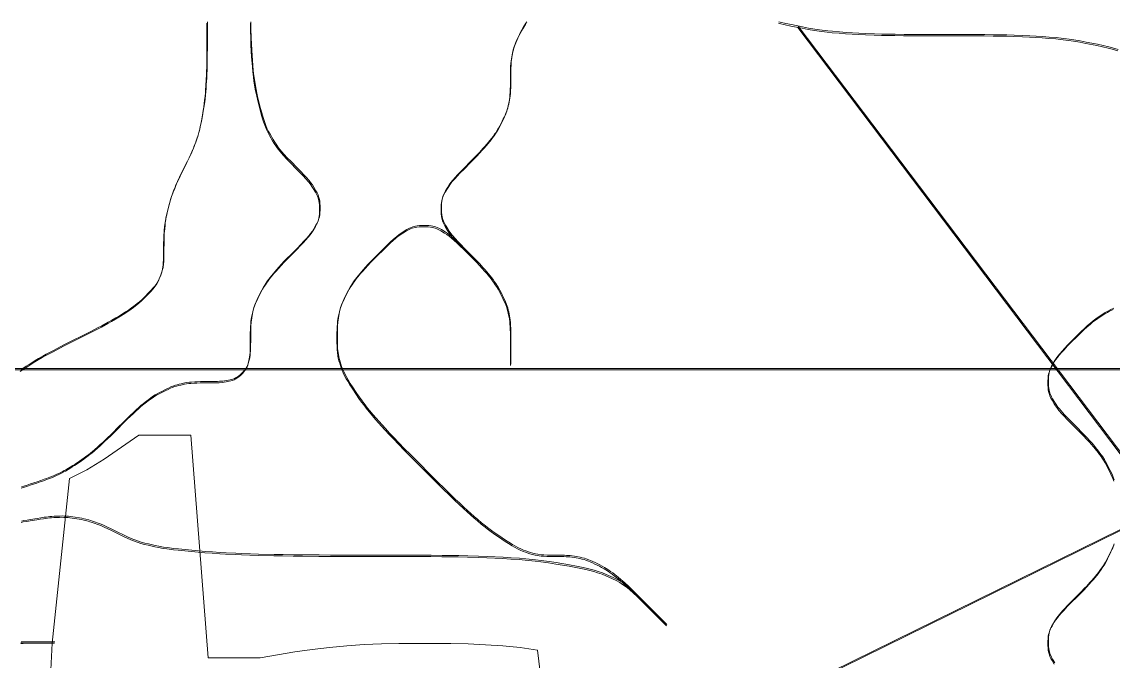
# Model space of a CAD drawing. Header units: metres. Extents: x -1097 to 1588, y -673 to 884.
# Drawn here: x 837.5 to 1215.1, y 662.7 to 883.8 of the extents above; entities that cross this region are included whole.
import ezdxf

# ---------------------------------------------------------------- set-up
doc = ezdxf.new("R2010")
doc.units = ezdxf.units.M
for name, color, linetype, lineweight, plot in [('CRECIDA_Q100', 5, 'Continuous', 0, False), ('MUROS', 7, 'Continuous', 0, False), ('TERRENO', 188, 'Continuous', 0, False), ('VISTA LEJOS', 7, 'Continuous', 0, False)]:
    doc.layers.add(name, color=color, linetype=linetype, lineweight=lineweight, plot=plot)

msp = doc.modelspace()

# ---------------------------------------------------------------- linework, layer by layer
at = {"layer": 'CRECIDA_Q100'}
msp.add_lwpolyline([(842, 549.07), (848, 668.94), (854, 725.88), (860, 728.92), (866, 732.61), (872, 736.74), (878, 740.82), (884, 740.82), (890, 740.82), (896, 740.82), (902, 663.9), (908, 663.9), (914, 663.9), (920, 663.9), (926, 664.95), (932, 665.92), (938, 666.8), (944, 667.49), (950, 668.07), (956, 668.52), (962, 668.78), (968, 668.83), (974, 668.83), (980, 668.83), (986, 668.83), (992, 668.69), (998, 668.43), (1004, 668.03), (1010, 667.48), (1016, 666.59), (1022, 617.16)], dxfattribs=at)
at = {"layer": 'MUROS'}
for points in [[(33.52, 763.48), (1528.87, 763.48), (1528.87, 84.2), (33.52, 84.2)], [(33.67, 763.95), (1529.02, 763.95), (1529.02, 84.67), (33.67, 84.67)]]:
    msp.add_lwpolyline(points, close=True, dxfattribs=at)
at = {"layer": 'TERRENO'}
for points in [[(901.57, 883.3), (901.57, 881.27), (901.57, 876.61), (901.57, 874.28), (901.55, 871.94), (901.53, 870.39), (901.49, 868.05), (901.46, 866.76), (901.4, 865.2), (901.34, 863.91), (901.21, 861.57), (901.13, 860.36), (901.03, 859.07), (900.94, 858.12), (900.76, 856.56), (900.64, 855.61), (900.46, 854.32), (900.27, 853.11), (899.88, 850.77), (899.67, 849.59), (899.44, 848.38), (899.26, 847.55), (898.96, 846.25), (898.77, 845.5), (898.49, 844.55), (898.23, 843.72), (897.71, 842.16), (897.42, 841.33), (897.06, 840.38), (896.75, 839.63), (896.19, 838.33), (895.81, 837.5), (895.23, 836.29), (894.65, 835.11), (893.49, 832.77), (892.91, 831.6), (892.33, 830.42), (891.95, 829.62), (891.39, 828.42), (891.08, 827.73), (890.72, 826.9), (890.43, 826.19), (889.91, 824.89), (889.65, 824.21), (889.37, 823.46), (889.18, 822.9), (888.88, 821.94), (888.7, 821.35), (888.47, 820.51), (888.27, 819.72), (887.88, 818.16), (887.68, 817.37), (887.5, 816.53), (887.38, 815.93), (887.2, 814.98), (887.11, 814.42), (887.01, 813.67), (886.94, 812.99), (886.81, 811.69), (886.74, 810.98), (886.69, 810.15), (886.65, 809.46), (886.61, 808.25), (886.59, 807.46), (886.58, 806.28), (886.57, 805.11), (886.57, 802.77), (886.55, 801.6), (886.49, 800.42), (886.42, 799.62), (886.24, 798.41), (886.11, 797.73), (885.88, 796.9), (885.63, 796.19), (885.11, 794.89), (884.8, 794.21), (884.4, 793.46), (884.04, 792.89), (883.34, 791.94), (882.86, 791.35), (882.12, 790.51), (881.35, 789.72), (879.79, 788.16), (878.97, 787.36), (878.05, 786.53), (877.34, 785.93), (876.13, 784.98), (875.36, 784.42), (874.26, 783.67), (873.21, 782.99), (871.13, 781.69), (869.96, 780.98), (868.52, 780.15), (867.29, 779.46), (865.05, 778.25), (863.53, 777.46), (861.23, 776.28), (858.9, 775.11), (854.24, 772.77), (851.91, 771.6), (849.61, 770.42), (848.09, 769.62), (845.85, 768.41), (844.62, 767.73), (843.18, 766.9), (842.01, 766.19), (839.93, 764.89), (838.88, 764.21), (837.78, 763.46), (837.01, 762.89)], [(916.61, 883.3), (916.65, 881.15), (916.73, 877.69), (916.8, 875.78), (916.92, 873.51), (917.04, 871.63), (917.3, 868.26), (917.45, 866.52), (917.66, 864.68), (917.84, 863.34), (918.18, 861.18), (918.42, 859.88), (918.8, 858.12), (919.18, 856.5), (919.96, 853.39), (920.37, 851.82), (920.83, 850.24), (921.19, 849.16), (921.79, 847.52), (922.18, 846.59), (922.72, 845.44), (923.25, 844.45), (924.29, 842.63), (924.88, 841.67), (925.6, 840.61), (926.21, 839.79), (927.33, 838.41), (928.09, 837.54), (929.24, 836.3), (930.4, 835.11), (932.74, 832.77), (933.89, 831.6), (935.01, 830.42), (935.73, 829.62), (936.77, 828.42), (937.32, 827.73), (937.92, 826.9), (938.38, 826.19), (939.16, 824.89), (939.53, 824.21), (939.88, 823.46), (940.08, 822.9), (940.34, 821.94), (940.46, 821.35), (940.54, 820.51), (940.57, 819.72), (940.57, 818.16), (940.54, 817.37), (940.46, 816.53), (940.34, 815.93), (940.08, 814.98), (939.88, 814.42), (939.53, 813.67), (939.16, 812.99), (938.38, 811.69), (937.92, 810.98), (937.32, 810.15), (936.77, 809.46), (935.73, 808.25), (935.01, 807.46), (933.89, 806.28), (932.74, 805.11), (930.4, 802.77), (929.24, 801.6), (928.09, 800.42), (927.33, 799.62), (926.21, 798.41), (925.6, 797.73), (924.88, 796.9), (924.29, 796.19), (923.25, 794.89), (922.72, 794.21), (922.18, 793.46), (921.79, 792.89), (921.19, 791.94), (920.83, 791.35), (920.37, 790.51), (919.96, 789.72), (919.18, 788.16), (918.8, 787.36), (918.42, 786.53), (918.18, 785.93), (917.84, 784.98), (917.66, 784.42), (917.45, 783.67), (917.3, 782.99), (917.04, 781.69), (916.92, 780.98), (916.8, 780.15), (916.73, 779.46), (916.65, 778.25), (916.61, 777.46), (916.58, 776.28), (916.57, 775.11), (916.57, 772.77), (916.56, 771.61), (916.53, 770.46), (916.49, 769.7), (916.41, 768.58), (916.34, 767.96), (916.23, 767.24), (916.1, 766.66), (915.84, 765.62), (915.69, 765.09), (915.49, 764.55), (915.3, 764.16), (914.96, 763.56), (914.72, 763.2), (914.34, 762.74), (913.96, 762.33), (913.18, 761.55), (912.77, 761.17), (912.31, 760.79), (911.95, 760.55), (911.35, 760.21), (910.96, 760.02), (910.42, 759.82), (909.89, 759.67), (908.85, 759.41), (908.27, 759.28), (907.55, 759.17), (906.93, 759.1), (905.81, 759.02), (905.05, 758.98), (903.9, 758.95), (902.74, 758.94), (900.4, 758.94), (899.23, 758.93), (898.05, 758.9), (897.26, 758.86), (896.05, 758.78), (895.36, 758.71), (894.53, 758.59), (893.82, 758.47), (892.52, 758.21), (891.84, 758.06), (891.09, 757.85), (890.53, 757.67), (889.58, 757.33), (888.98, 757.09), (888.15, 756.71), (887.35, 756.33), (885.79, 755.55), (885, 755.14), (884.16, 754.68), (883.57, 754.32), (882.62, 753.72), (882.05, 753.33), (881.3, 752.78), (880.62, 752.26), (879.32, 751.22), (878.61, 750.63), (877.78, 749.91), (877.1, 749.3), (875.89, 748.18), (875.09, 747.42), (873.91, 746.27), (872.74, 745.1), (870.4, 742.77), (869.23, 741.61), (868.05, 740.45), (867.26, 739.67), (866.05, 738.52), (865.36, 737.89), (864.53, 737.13), (863.82, 736.5), (862.52, 735.38), (861.84, 734.8), (861.09, 734.18), (860.53, 733.74), (859.57, 733.02), (858.98, 732.58), (858.14, 732), (857.35, 731.46), (855.79, 730.42), (855, 729.9), (854.16, 729.37), (853.57, 729.01), (852.61, 728.46), (852.05, 728.15), (851.3, 727.77), (850.62, 727.44), (849.32, 726.84), (848.61, 726.52), (847.78, 726.16), (847.09, 725.89), (845.89, 725.43), (845.09, 725.14), (843.91, 724.72), (842.74, 724.33), (840.4, 723.55), (839.23, 723.16), (838.05, 722.78), (837.25, 722.52)], [(1012.07, 883.3), (1011.8, 882.9), (1011.19, 881.95), (1010.84, 881.35), (1010.37, 880.52), (1009.96, 879.72), (1009.18, 878.16), (1008.8, 877.37), (1008.43, 876.53), (1008.19, 875.94), (1007.84, 874.99), (1007.66, 874.42), (1007.46, 873.67), (1007.3, 872.99), (1007.04, 871.69), (1006.92, 870.98), (1006.8, 870.15), (1006.74, 869.47), (1006.65, 868.26), (1006.61, 867.46), (1006.58, 866.28), (1006.57, 865.11), (1006.57, 862.77), (1006.56, 861.6), (1006.53, 860.42), (1006.5, 859.63), (1006.41, 858.42), (1006.34, 857.73), (1006.23, 856.9), (1006.1, 856.19), (1005.84, 854.89), (1005.69, 854.21), (1005.49, 853.46), (1005.31, 852.9), (1004.96, 851.95), (1004.72, 851.35), (1004.35, 850.51), (1003.96, 849.72), (1003.18, 848.16), (1002.77, 847.37), (1002.31, 846.53), (1001.95, 845.94), (1001.35, 844.99), (1000.97, 844.42), (1000.42, 843.67), (999.89, 842.99), (998.85, 841.69), (998.27, 840.98), (997.55, 840.15), (996.93, 839.47), (995.81, 838.26), (995.05, 837.46), (993.9, 836.28), (992.74, 835.11), (990.41, 832.77), (989.25, 831.6), (988.13, 830.42), (987.41, 829.62), (986.37, 828.42), (985.83, 827.73), (985.22, 826.9), (984.76, 826.19), (983.98, 824.89), (983.61, 824.21), (983.26, 823.46), (983.06, 822.9), (982.8, 821.94), (982.69, 821.35), (982.6, 820.51), (982.57, 819.72), (982.57, 818.16), (982.6, 817.37), (982.69, 816.53), (982.8, 815.93), (983.06, 814.98), (983.26, 814.42), (983.61, 813.67), (983.98, 812.99), (984.76, 811.69), (985.22, 810.98), (985.83, 810.15), (986.37, 809.46), (987.41, 808.25), (988.13, 807.46), (989.25, 806.28), (990.41, 805.11), (992.74, 802.77), (993.9, 801.6), (995.05, 800.42), (995.81, 799.62), (996.93, 798.41), (997.55, 797.73), (998.27, 796.9), (998.85, 796.19), (999.89, 794.89), (1000.42, 794.21), (1000.97, 793.46), (1001.35, 792.89), (1001.95, 791.94), (1002.31, 791.35), (1002.77, 790.51), (1003.18, 789.72), (1003.96, 788.16), (1004.35, 787.36), (1004.72, 786.53), (1004.96, 785.93), (1005.31, 784.98), (1005.49, 784.42), (1005.69, 783.67), (1005.84, 782.99), (1006.1, 781.69), (1006.23, 780.98), (1006.34, 780.15), (1006.41, 779.46), (1006.5, 778.25), (1006.53, 777.46), (1006.56, 776.28), (1006.57, 775.11), (1006.57, 772.77), (1006.57, 771.62), (1006.57, 770.5), (1006.57, 769.78), (1006.57, 768.74), (1006.57, 768.19), (1006.57, 767.59), (1006.57, 767.13), (1006.57, 766.35), (1006.57, 765.98), (1006.57, 765.63), (1006.57, 765.43), (1006.57, 765.17), (1006.57, 765.05), (1006.57, 764.97), (1006.57, 764.94), (1006.57, 764.94), (1006.57, 764.97), (1006.57, 765.05), (1006.57, 765.17), (1006.57, 765.43), (1006.57, 765.63), (1006.57, 765.98), (1006.57, 766.35), (1006.57, 767.13), (1006.57, 767.59), (1006.57, 768.19), (1006.57, 768.74), (1006.57, 769.78), (1006.57, 770.5), (1006.57, 771.62), (1006.57, 772.77), (1006.57, 775.11), (1006.56, 776.28), (1006.53, 777.46), (1006.5, 778.25), (1006.41, 779.46), (1006.34, 780.15), (1006.23, 780.98), (1006.1, 781.69), (1005.84, 782.99), (1005.69, 783.67), (1005.49, 784.42), (1005.31, 784.98), (1004.96, 785.93), (1004.72, 786.53), (1004.35, 787.36), (1003.96, 788.16), (1003.18, 789.72), (1002.77, 790.51), (1002.31, 791.35), (1001.95, 791.94), (1001.35, 792.89), (1000.97, 793.46), (1000.42, 794.21), (999.89, 794.89), (998.85, 796.19), (998.27, 796.9), (997.55, 797.73), (996.93, 798.41), (995.81, 799.62), (995.05, 800.42), (993.9, 801.6), (992.74, 802.77), (990.41, 805.11), (989.23, 806.26), (988.05, 807.38), (987.26, 808.1), (986.05, 809.14), (985.37, 809.69), (984.53, 810.29), (983.82, 810.75), (982.52, 811.53), (981.84, 811.9), (981.09, 812.25), (980.53, 812.45), (979.58, 812.71), (978.98, 812.82), (978.15, 812.91), (977.35, 812.94), (975.79, 812.94), (975, 812.91), (974.16, 812.82), (973.57, 812.71), (972.62, 812.45), (972.05, 812.25), (971.3, 811.9), (970.62, 811.53), (969.32, 810.75), (968.61, 810.29), (967.78, 809.69), (967.1, 809.14), (965.89, 808.1), (965.09, 807.38), (963.91, 806.26), (962.74, 805.11), (960.41, 802.77), (959.24, 801.6), (958.09, 800.42), (957.33, 799.62), (956.21, 798.41), (955.6, 797.73), (954.88, 796.9), (954.29, 796.19), (953.25, 794.89), (952.73, 794.21), (952.18, 793.46), (951.79, 792.89), (951.19, 791.94), (950.83, 791.35), (950.37, 790.51), (949.96, 789.72), (949.18, 788.16), (948.8, 787.36), (948.42, 786.53), (948.18, 785.93), (947.84, 784.98), (947.66, 784.42), (947.45, 783.67), (947.3, 782.99), (947.04, 781.69), (946.92, 780.98), (946.8, 780.15), (946.73, 779.46), (946.65, 778.25), (946.61, 777.46), (946.58, 776.28), (946.57, 775.11), (946.57, 772.77), (946.59, 771.59), (946.65, 770.38), (946.73, 769.55), (946.9, 768.25), (947.03, 767.5), (947.26, 766.55), (947.51, 765.72), (948.03, 764.16), (948.34, 763.33), (948.74, 762.38), (949.11, 761.63), (949.8, 760.33), (950.28, 759.5), (951.03, 758.29), (951.79, 757.1), (953.35, 754.77), (954.18, 753.56), (955.1, 752.27), (955.81, 751.32), (957.02, 749.76), (957.78, 748.81), (958.88, 747.51), (959.94, 746.3), (962.01, 743.97), (963.18, 742.68), (964.62, 741.12), (965.85, 739.82), (968.1, 737.49), (969.61, 735.94), (971.92, 733.6), (974.24, 731.27), (978.91, 726.61), (981.24, 724.28), (983.57, 721.98), (985.13, 720.46), (987.46, 718.21), (988.75, 716.99), (990.31, 715.55), (991.61, 714.37), (993.94, 712.3), (995.15, 711.24), (996.44, 710.15), (997.39, 709.38), (998.95, 708.17), (999.9, 707.46), (1001.2, 706.54), (1002.41, 705.72), (1004.74, 704.16), (1005.92, 703.39), (1007.13, 702.64), (1007.96, 702.16), (1009.26, 701.47), (1010.01, 701.11), (1010.96, 700.7), (1011.8, 700.4), (1013.35, 699.88), (1014.19, 699.63), (1015.14, 699.4), (1015.88, 699.26), (1017.18, 699.09), (1018.02, 699.01), (1019.23, 698.96), (1020.41, 698.94), (1022.74, 698.94), (1023.91, 698.93), (1025.09, 698.9), (1025.89, 698.86), (1027.1, 698.77), (1027.78, 698.71), (1028.61, 698.59), (1029.33, 698.47), (1030.62, 698.21), (1031.3, 698.05), (1032.05, 697.85), (1032.62, 697.67), (1033.57, 697.32), (1034.16, 697.08), (1035, 696.71), (1035.8, 696.33), (1037.35, 695.55), (1038.15, 695.14), (1038.98, 694.67), (1039.58, 694.32), (1040.53, 693.71), (1041.09, 693.33), (1041.84, 692.78), (1042.53, 692.26), (1043.82, 691.22), (1044.53, 690.63), (1045.37, 689.91), (1046.05, 689.3), (1047.26, 688.18), (1048.06, 687.42), (1049.24, 686.26), (1050.41, 685.1), (1052.74, 682.77), (1053.89, 681.62), (1055.02, 680.5), (1055.74, 679.78), (1056.77, 678.74), (1057.32, 678.19), (1057.92, 677.59), (1058.38, 677.13), (1059.16, 676.35), (1059.54, 675.97), (1059.88, 675.63), (1060.08, 675.43), (1060.34, 675.17), (1060.46, 675.05), (1060.54, 674.97), (1060.57, 674.94), (1060.57, 674.94), (1060.54, 674.97), (1060.46, 675.05), (1060.34, 675.17), (1060.08, 675.43), (1059.88, 675.63), (1059.54, 675.97), (1059.16, 676.35), (1058.38, 677.13), (1057.92, 677.59), (1057.32, 678.19), (1056.77, 678.74), (1055.74, 679.78), (1055.02, 680.5), (1053.89, 681.62), (1052.74, 682.77), (1050.41, 685.1), (1049.2, 686.26), (1047.9, 687.42), (1046.95, 688.18), (1045.4, 689.3), (1044.45, 689.91), (1043.15, 690.63), (1041.94, 691.22), (1039.61, 692.26), (1038.31, 692.78), (1036.76, 693.33), (1035.46, 693.71), (1033.13, 694.32), (1031.57, 694.67), (1029.24, 695.14), (1026.91, 695.55), (1022.24, 696.33), (1019.79, 696.71), (1017.11, 697.08), (1015.1, 697.32), (1011.73, 697.67), (1009.63, 697.85), (1006.69, 698.05), (1003.89, 698.21), (998.45, 698.47), (995.4, 698.59), (991.68, 698.71), (988.54, 698.77), (982.84, 698.86), (979.01, 698.9), (973.22, 698.93), (967.4, 698.94), (955.74, 698.94), (949.92, 698.94), (944.13, 698.96), (940.3, 698.98), (934.6, 699.02), (931.46, 699.05), (927.75, 699.11), (924.69, 699.17), (919.25, 699.3), (916.46, 699.38), (913.52, 699.48), (911.42, 699.57), (908.05, 699.74), (906.03, 699.86), (903.35, 700.05), (900.9, 700.24), (896.24, 700.63), (893.91, 700.84), (891.57, 701.07), (890.02, 701.25), (887.68, 701.55), (886.39, 701.74), (884.83, 702.01), (883.54, 702.28), (881.2, 702.8), (879.99, 703.09), (878.7, 703.45), (877.75, 703.76), (876.19, 704.32), (875.24, 704.7), (873.95, 705.27), (872.74, 705.85), (870.4, 707.02), (869.23, 707.6), (868.05, 708.17), (867.26, 708.54), (866.05, 709.09), (865.36, 709.39), (864.53, 709.73), (863.82, 710), (862.52, 710.48), (861.84, 710.71), (861.09, 710.95), (860.53, 711.12), (859.57, 711.36), (858.98, 711.5), (858.14, 711.67), (857.35, 711.81), (855.79, 712.07), (855, 712.19), (854.16, 712.3), (853.57, 712.36), (852.61, 712.43), (852.05, 712.46), (851.3, 712.47), (850.62, 712.46), (849.32, 712.42), (848.61, 712.38), (847.78, 712.32), (847.09, 712.25), (845.89, 712.11), (845.09, 712), (843.91, 711.82), (842.74, 711.63), (840.4, 711.24), (839.23, 711.05), (838.05, 710.86), (837.25, 710.73)], [(1216.73, 873.72), (1214.74, 874.32), (1213.43, 874.68), (1211.47, 875.14), (1209.52, 875.55), (1205.63, 876.33), (1203.6, 876.71), (1201.38, 877.09), (1199.72, 877.33), (1196.95, 877.67), (1195.24, 877.86), (1192.84, 878.06), (1190.58, 878.21), (1186.17, 878.47), (1183.71, 878.6), (1180.71, 878.71), (1178.19, 878.78), (1173.61, 878.86), (1170.53, 878.9), (1165.9, 878.93), (1161.24, 878.94), (1151.91, 878.94), (1147.25, 878.95), (1142.62, 878.98), (1139.54, 879.02), (1134.97, 879.1), (1132.44, 879.17), (1129.45, 879.29), (1126.98, 879.41), (1122.57, 879.67), (1120.31, 879.82), (1117.92, 880.03), (1116.2, 880.21), (1113.43, 880.55), (1111.77, 880.79), (1109.55, 881.17), (1107.52, 881.55), (1103.63, 882.33), (1101.68, 882.74), (1099.72, 883.2), (1099.35, 883.3)], [(1215.31, 724.98), (1214.96, 725.93), (1214.72, 726.53), (1214.35, 727.36), (1213.97, 728.16), (1213.19, 729.72), (1212.77, 730.51), (1212.31, 731.35), (1211.96, 731.94), (1211.35, 732.89), (1210.97, 733.46), (1210.42, 734.21), (1209.89, 734.89), (1208.86, 736.19), (1208.27, 736.9), (1207.55, 737.73), (1206.94, 738.41), (1205.81, 739.62), (1205.06, 740.42), (1203.9, 741.6), (1202.74, 742.77), (1200.41, 745.1), (1199.26, 746.28), (1198.13, 747.46), (1197.41, 748.25), (1196.38, 749.46), (1195.83, 750.14), (1195.23, 750.98), (1194.76, 751.69), (1193.99, 752.99), (1193.61, 753.67), (1193.27, 754.42), (1193.07, 754.98), (1192.81, 755.93), (1192.69, 756.53), (1192.6, 757.36), (1192.58, 758.16), (1192.58, 759.72), (1192.6, 760.51), (1192.69, 761.35), (1192.81, 761.94), (1193.07, 762.89), (1193.27, 763.46), (1193.61, 764.21), (1193.99, 764.89), (1194.76, 766.19), (1195.23, 766.9), (1195.83, 767.73), (1196.38, 768.41), (1197.41, 769.62), (1198.13, 770.42), (1199.26, 771.6), (1200.41, 772.77), (1202.74, 775.11), (1203.92, 776.27), (1205.13, 777.42), (1205.97, 778.18), (1207.26, 779.3), (1208.01, 779.91), (1208.96, 780.63), (1209.8, 781.22), (1211.35, 782.26), (1212.19, 782.79), (1213.14, 783.33), (1213.89, 783.72), (1215.18, 784.32)], [(1194.76, 661.69), (1193.99, 662.98), (1193.61, 663.67), (1193.27, 664.41), (1193.07, 664.98), (1192.81, 665.93), (1192.69, 666.53), (1192.6, 667.36), (1192.58, 668.16), (1192.58, 669.71), (1192.6, 670.51), (1192.69, 671.35), (1192.81, 671.94), (1193.07, 672.89), (1193.27, 673.46), (1193.61, 674.21), (1193.99, 674.89), (1194.76, 676.18), (1195.23, 676.9), (1195.83, 677.73), (1196.38, 678.41), (1197.41, 679.62), (1198.13, 680.42), (1199.26, 681.6), (1200.41, 682.77), (1202.74, 685.1), (1203.9, 686.27), (1205.06, 687.46), (1205.81, 688.25), (1206.94, 689.46), (1207.55, 690.14), (1208.27, 690.98), (1208.86, 691.69), (1209.89, 692.99), (1210.42, 693.67), (1210.97, 694.42), (1211.35, 694.98), (1211.96, 695.93), (1212.31, 696.53), (1212.77, 697.36), (1213.19, 698.16), (1213.97, 699.71), (1214.35, 700.51), (1214.72, 701.35), (1214.96, 701.94), (1215.31, 702.89)], [(837.13, 668.94), (838.29, 668.94), (839.62, 668.94), (840.66, 668.94), (842.48, 668.94), (843.38, 668.94), (844.27, 668.94), (844.86, 668.94), (845.72, 668.94), (846.19, 668.94), (846.74, 668.94), (847.18, 668.94), (847.96, 668.94), (848.31, 668.94), (848.6, 668.94), (848.73, 668.94), (848.81, 668.94), (848.79, 668.94), (848.65, 668.94), (848.43, 668.94), (847.91, 668.94), (847.57, 668.94), (847.09, 668.94), (846.61, 668.94), (845.65, 668.94), (844.97, 668.94), (843.88, 668.94), (842.74, 668.94), (840.4, 668.94), (839.23, 668.93), (838.05, 668.9), (837.25, 668.86)]]:
    msp.add_lwpolyline(points, dxfattribs=at)
at = {"layer": 'VISTA LEJOS'}
for points in [[(901.72, 883.77), (901.72, 881.74), (901.72, 877.08), (901.72, 874.75), (901.7, 872.41), (901.68, 870.86), (901.64, 868.52), (901.61, 867.23), (901.55, 865.67), (901.49, 864.38), (901.36, 862.04), (901.28, 860.83), (901.18, 859.54), (901.09, 858.59), (900.92, 857.03), (900.8, 856.08), (900.61, 854.79), (900.42, 853.58), (900.03, 851.24), (899.82, 850.06), (899.59, 848.85), (899.41, 848.02), (899.11, 846.72), (898.92, 845.97), (898.64, 845.02), (898.38, 844.19), (897.86, 842.63), (897.57, 841.8), (897.21, 840.85), (896.9, 840.1), (896.34, 838.8), (895.96, 837.97), (895.39, 836.76), (894.8, 835.58), (893.64, 833.24), (893.06, 832.07), (892.48, 830.89), (892.1, 830.09), (891.54, 828.88), (891.23, 828.2), (890.87, 827.37), (890.58, 826.66), (890.06, 825.36), (889.8, 824.68), (889.52, 823.93), (889.33, 823.36), (889.03, 822.41), (888.85, 821.82), (888.62, 820.98), (888.42, 820.19), (888.03, 818.63), (887.83, 817.84), (887.65, 817), (887.53, 816.4), (887.36, 815.45), (887.26, 814.89), (887.16, 814.14), (887.09, 813.46), (886.96, 812.16), (886.89, 811.45), (886.84, 810.62), (886.8, 809.93), (886.76, 808.72), (886.74, 807.93), (886.73, 806.75), (886.72, 805.58), (886.72, 803.24), (886.7, 802.07), (886.64, 800.89), (886.57, 800.09), (886.39, 798.88), (886.26, 798.2), (886.03, 797.37), (885.78, 796.66), (885.26, 795.36), (884.95, 794.68), (884.55, 793.93), (884.19, 793.36), (883.5, 792.41), (883.02, 791.82), (882.27, 790.98), (881.5, 790.19), (879.94, 788.63), (879.12, 787.83), (878.2, 787), (877.49, 786.4), (876.28, 785.45), (875.51, 784.89), (874.41, 784.14), (873.36, 783.46), (871.28, 782.16), (870.11, 781.45), (868.67, 780.62), (867.44, 779.93), (865.2, 778.72), (863.68, 777.93), (861.38, 776.75), (859.05, 775.57), (854.39, 773.24), (852.06, 772.07), (849.76, 770.89), (848.24, 770.09), (846, 768.88), (844.77, 768.2), (843.33, 767.37), (842.16, 766.66), (840.08, 765.36), (839.03, 764.68), (837.93, 763.93), (837.17, 763.36)], [(916.76, 883.77), (916.8, 881.62), (916.89, 878.16), (916.95, 876.25), (917.07, 873.98), (917.19, 872.1), (917.45, 868.73), (917.61, 866.99), (917.81, 865.14), (917.99, 863.81), (918.33, 861.65), (918.57, 860.34), (918.95, 858.59), (919.33, 856.97), (920.11, 853.86), (920.52, 852.29), (920.98, 850.71), (921.34, 849.63), (921.94, 847.99), (922.33, 847.06), (922.88, 845.91), (923.4, 844.92), (924.44, 843.1), (925.03, 842.14), (925.75, 841.08), (926.36, 840.26), (927.48, 838.88), (928.24, 838.01), (929.39, 836.77), (930.56, 835.58), (932.89, 833.24), (934.04, 832.07), (935.16, 830.89), (935.88, 830.09), (936.92, 828.88), (937.47, 828.2), (938.07, 827.37), (938.53, 826.66), (939.31, 825.36), (939.69, 824.68), (940.03, 823.93), (940.23, 823.36), (940.49, 822.41), (940.61, 821.82), (940.69, 820.98), (940.72, 820.19), (940.72, 818.63), (940.69, 817.84), (940.61, 817), (940.49, 816.4), (940.23, 815.45), (940.03, 814.89), (939.69, 814.14), (939.31, 813.46), (938.53, 812.16), (938.07, 811.45), (937.47, 810.62), (936.92, 809.93), (935.88, 808.72), (935.16, 807.93), (934.04, 806.75), (932.89, 805.58), (930.56, 803.24), (929.39, 802.07), (928.24, 800.89), (927.48, 800.09), (926.36, 798.88), (925.75, 798.2), (925.03, 797.37), (924.44, 796.66), (923.4, 795.36), (922.88, 794.68), (922.33, 793.93), (921.94, 793.36), (921.34, 792.41), (920.98, 791.82), (920.52, 790.98), (920.11, 790.19), (919.33, 788.63), (918.95, 787.83), (918.57, 787), (918.33, 786.4), (917.99, 785.45), (917.81, 784.89), (917.61, 784.14), (917.45, 783.46), (917.19, 782.16), (917.07, 781.45), (916.95, 780.62), (916.89, 779.93), (916.8, 778.72), (916.76, 777.93), (916.73, 776.75), (916.72, 775.57), (916.72, 773.24), (916.71, 772.08), (916.68, 770.93), (916.65, 770.17), (916.56, 769.05), (916.49, 768.43), (916.38, 767.71), (916.25, 767.13), (915.99, 766.09), (915.84, 765.56), (915.64, 765.01), (915.45, 764.63), (915.11, 764.03), (914.87, 763.67), (914.49, 763.21), (914.11, 762.8), (913.33, 762.02), (912.92, 761.64), (912.46, 761.26), (912.1, 761.02), (911.5, 760.68), (911.12, 760.49), (910.57, 760.29), (910.04, 760.14), (909, 759.88), (908.42, 759.75), (907.7, 759.64), (907.08, 759.57), (905.96, 759.49), (905.2, 759.45), (904.05, 759.42), (902.89, 759.41), (900.56, 759.41), (899.38, 759.4), (898.2, 759.37), (897.41, 759.33), (896.2, 759.25), (895.52, 759.18), (894.68, 759.06), (893.97, 758.94), (892.67, 758.68), (891.99, 758.52), (891.24, 758.32), (890.68, 758.14), (889.73, 757.8), (889.13, 757.56), (888.3, 757.18), (887.5, 756.8), (885.94, 756.02), (885.15, 755.61), (884.31, 755.15), (883.72, 754.79), (882.77, 754.19), (882.2, 753.8), (881.45, 753.25), (880.77, 752.73), (879.47, 751.69), (878.76, 751.1), (877.93, 750.38), (877.25, 749.77), (876.04, 748.65), (875.24, 747.89), (874.06, 746.74), (872.89, 745.57), (870.55, 743.24), (869.38, 742.08), (868.2, 740.92), (867.41, 740.14), (866.2, 738.99), (865.51, 738.35), (864.68, 737.6), (863.97, 736.97), (862.67, 735.85), (861.99, 735.27), (861.24, 734.65), (860.68, 734.21), (859.73, 733.49), (859.13, 733.05), (858.3, 732.47), (857.5, 731.93), (855.94, 730.89), (855.15, 730.37), (854.31, 729.84), (853.72, 729.48), (852.77, 728.93), (852.2, 728.62), (851.45, 728.24), (850.77, 727.91), (849.47, 727.31), (848.76, 726.99), (847.93, 726.63), (847.25, 726.36), (846.04, 725.9), (845.24, 725.61), (844.06, 725.19), (842.89, 724.8), (840.55, 724.02), (839.38, 723.63), (838.2, 723.25), (837.41, 722.99)], [(1012.22, 883.77), (1011.95, 883.37), (1011.34, 882.42), (1010.99, 881.82), (1010.53, 880.99), (1010.11, 880.19), (1009.33, 878.63), (1008.95, 877.84), (1008.58, 877), (1008.34, 876.41), (1007.99, 875.46), (1007.81, 874.89), (1007.61, 874.14), (1007.45, 873.46), (1007.19, 872.16), (1007.07, 871.45), (1006.95, 870.62), (1006.89, 869.94), (1006.8, 868.73), (1006.76, 867.93), (1006.73, 866.75), (1006.72, 865.58), (1006.72, 863.24), (1006.71, 862.07), (1006.69, 860.89), (1006.65, 860.1), (1006.56, 858.89), (1006.49, 858.2), (1006.38, 857.37), (1006.25, 856.66), (1005.99, 855.36), (1005.84, 854.68), (1005.64, 853.93), (1005.46, 853.37), (1005.11, 852.42), (1004.87, 851.82), (1004.5, 850.98), (1004.11, 850.19), (1003.33, 848.63), (1002.92, 847.84), (1002.46, 847), (1002.11, 846.41), (1001.5, 845.45), (1001.12, 844.89), (1000.57, 844.14), (1000.04, 843.46), (999, 842.16), (998.42, 841.45), (997.7, 840.62), (997.08, 839.93), (995.96, 838.73), (995.2, 837.93), (994.05, 836.75), (992.89, 835.58), (990.56, 833.24), (989.4, 832.07), (988.28, 830.89), (987.56, 830.09), (986.52, 828.88), (985.98, 828.2), (985.37, 827.37), (984.91, 826.66), (984.13, 825.36), (983.76, 824.68), (983.41, 823.93), (983.21, 823.36), (982.95, 822.41), (982.84, 821.82), (982.75, 820.98), (982.72, 820.19), (982.72, 818.63), (982.75, 817.84), (982.84, 817), (982.95, 816.4), (983.21, 815.45), (983.41, 814.89), (983.76, 814.14), (984.13, 813.46), (984.91, 812.16), (985.37, 811.45), (985.98, 810.62), (986.52, 809.93), (987.56, 808.72), (988.28, 807.93), (989.4, 806.75), (990.56, 805.58), (992.89, 803.24), (994.05, 802.07), (995.2, 800.89), (995.96, 800.09), (997.08, 798.88), (997.7, 798.2), (998.42, 797.37), (999, 796.66), (1000.04, 795.36), (1000.57, 794.68), (1001.12, 793.93), (1001.5, 793.36), (1002.11, 792.41), (1002.46, 791.82), (1002.92, 790.98), (1003.33, 790.19), (1004.11, 788.63), (1004.5, 787.83), (1004.87, 787), (1005.11, 786.4), (1005.46, 785.45), (1005.64, 784.89), (1005.84, 784.14), (1005.99, 783.46), (1006.25, 782.16), (1006.38, 781.45), (1006.49, 780.62), (1006.56, 779.93), (1006.65, 778.72), (1006.69, 777.93), (1006.71, 776.75), (1006.72, 775.57), (1006.72, 773.24), (1006.72, 772.09), (1006.72, 770.97), (1006.72, 770.25), (1006.72, 769.21), (1006.72, 768.66), (1006.72, 768.06), (1006.72, 767.6), (1006.72, 766.82), (1006.72, 766.45), (1006.72, 766.1), (1006.72, 765.9), (1006.72, 765.64), (1006.72, 765.52), (1006.72, 765.44), (1006.72, 765.41), (1006.72, 765.41), (1006.72, 765.44), (1006.72, 765.52), (1006.72, 765.64), (1006.72, 765.9), (1006.72, 766.1), (1006.72, 766.45), (1006.72, 766.82), (1006.72, 767.6), (1006.72, 768.06), (1006.72, 768.66), (1006.72, 769.21), (1006.72, 770.25), (1006.72, 770.97), (1006.72, 772.09), (1006.72, 773.24), (1006.72, 775.57), (1006.71, 776.75), (1006.69, 777.93), (1006.65, 778.72), (1006.56, 779.93), (1006.49, 780.62), (1006.38, 781.45), (1006.25, 782.16), (1005.99, 783.46), (1005.84, 784.14), (1005.64, 784.89), (1005.46, 785.45), (1005.11, 786.4), (1004.87, 787), (1004.5, 787.83), (1004.11, 788.63), (1003.33, 790.19), (1002.92, 790.98), (1002.46, 791.82), (1002.11, 792.41), (1001.5, 793.36), (1001.12, 793.93), (1000.57, 794.68), (1000.04, 795.36), (999, 796.66), (998.42, 797.37), (997.7, 798.2), (997.08, 798.88), (995.96, 800.09), (995.2, 800.89), (994.05, 802.07), (992.89, 803.24), (990.56, 805.58), (989.39, 806.73), (988.2, 807.85), (987.41, 808.57), (986.2, 809.61), (985.52, 810.15), (984.68, 810.76), (983.97, 811.22), (982.68, 812), (981.99, 812.37), (981.24, 812.72), (980.68, 812.92), (979.73, 813.18), (979.13, 813.29), (978.3, 813.38), (977.5, 813.41), (975.95, 813.41), (975.15, 813.38), (974.31, 813.29), (973.72, 813.18), (972.77, 812.92), (972.2, 812.72), (971.45, 812.37), (970.77, 812), (969.47, 811.22), (968.76, 810.76), (967.93, 810.15), (967.25, 809.61), (966.04, 808.57), (965.24, 807.85), (964.06, 806.73), (962.89, 805.58), (960.56, 803.24), (959.39, 802.07), (958.24, 800.89), (957.48, 800.09), (956.36, 798.88), (955.75, 798.2), (955.03, 797.37), (954.44, 796.66), (953.4, 795.36), (952.88, 794.68), (952.33, 793.93), (951.94, 793.36), (951.34, 792.41), (950.98, 791.82), (950.52, 790.98), (950.11, 790.19), (949.33, 788.63), (948.95, 787.83), (948.58, 787), (948.34, 786.4), (947.99, 785.45), (947.81, 784.89), (947.61, 784.14), (947.45, 783.46), (947.19, 782.16), (947.07, 781.45), (946.95, 780.62), (946.89, 779.93), (946.8, 778.72), (946.76, 777.93), (946.73, 776.75), (946.72, 775.57), (946.72, 773.24), (946.74, 772.06), (946.8, 770.85), (946.88, 770.02), (947.05, 768.72), (947.18, 767.97), (947.41, 767.02), (947.66, 766.19), (948.18, 764.63), (948.49, 763.8), (948.89, 762.85), (949.26, 762.1), (949.95, 760.8), (950.43, 759.97), (951.18, 758.76), (951.94, 757.57), (953.5, 755.24), (954.33, 754.03), (955.25, 752.74), (955.96, 751.79), (957.17, 750.23), (957.94, 749.28), (959.03, 747.98), (960.09, 746.77), (962.16, 744.44), (963.33, 743.15), (964.77, 741.59), (966, 740.29), (968.25, 737.96), (969.76, 736.41), (972.07, 734.07), (974.39, 731.74), (979.06, 727.07), (981.39, 724.75), (983.72, 722.45), (985.28, 720.93), (987.61, 718.68), (988.91, 717.46), (990.46, 716.02), (991.76, 714.84), (994.09, 712.77), (995.3, 711.71), (996.6, 710.62), (997.55, 709.85), (999.1, 708.64), (1000.05, 707.93), (1001.35, 707.01), (1002.56, 706.18), (1004.89, 704.63), (1006.07, 703.86), (1007.28, 703.11), (1008.12, 702.63), (1009.41, 701.94), (1010.16, 701.58), (1011.11, 701.17), (1011.95, 700.87), (1013.5, 700.35), (1014.34, 700.1), (1015.29, 699.87), (1016.04, 699.73), (1017.33, 699.56), (1018.17, 699.48), (1019.38, 699.43), (1020.56, 699.41), (1022.89, 699.41), (1024.06, 699.4), (1025.24, 699.37), (1026.04, 699.33), (1027.25, 699.24), (1027.93, 699.18), (1028.77, 699.06), (1029.48, 698.94), (1030.77, 698.68), (1031.45, 698.52), (1032.2, 698.32), (1032.77, 698.14), (1033.72, 697.79), (1034.31, 697.55), (1035.15, 697.18), (1035.95, 696.8), (1037.5, 696.02), (1038.3, 695.61), (1039.13, 695.14), (1039.73, 694.79), (1040.68, 694.18), (1041.25, 693.8), (1041.99, 693.25), (1042.68, 692.73), (1043.97, 691.69), (1044.68, 691.1), (1045.52, 690.38), (1046.2, 689.77), (1047.41, 688.65), (1048.21, 687.89), (1049.39, 686.73), (1050.56, 685.57), (1052.89, 683.24), (1054.04, 682.09), (1055.17, 680.96), (1055.89, 680.24), (1056.92, 679.21), (1057.47, 678.66), (1058.07, 678.06), (1058.54, 677.6), (1059.31, 676.82), (1059.69, 676.44), (1060.03, 676.1), (1060.23, 675.9), (1060.49, 675.64), (1060.61, 675.52), (1060.7, 675.44), (1060.72, 675.41), (1060.72, 675.41), (1060.7, 675.44), (1060.61, 675.52), (1060.49, 675.64), (1060.23, 675.9), (1060.03, 676.1), (1059.69, 676.44), (1059.31, 676.82), (1058.54, 677.6), (1058.07, 678.06), (1057.47, 678.66), (1056.92, 679.21), (1055.89, 680.24), (1055.17, 680.96), (1054.04, 682.09), (1052.89, 683.24), (1050.56, 685.57), (1049.35, 686.73), (1048.05, 687.89), (1047.1, 688.65), (1045.55, 689.77), (1044.6, 690.38), (1043.3, 691.1), (1042.09, 691.69), (1039.76, 692.73), (1038.46, 693.25), (1036.91, 693.8), (1035.61, 694.18), (1033.28, 694.79), (1031.72, 695.14), (1029.39, 695.61), (1027.06, 696.02), (1022.39, 696.8), (1019.94, 697.18), (1017.26, 697.55), (1015.25, 697.79), (1011.88, 698.14), (1009.78, 698.32), (1006.84, 698.52), (1004.05, 698.68), (998.6, 698.94), (995.55, 699.06), (991.83, 699.18), (988.69, 699.24), (982.99, 699.33), (979.16, 699.37), (973.37, 699.4), (967.55, 699.41), (955.89, 699.41), (950.07, 699.41), (944.28, 699.43), (940.45, 699.45), (934.75, 699.49), (931.61, 699.52), (927.9, 699.58), (924.84, 699.64), (919.4, 699.77), (916.61, 699.85), (913.67, 699.95), (911.57, 700.04), (908.2, 700.21), (906.18, 700.33), (903.5, 700.52), (901.05, 700.71), (896.39, 701.1), (894.06, 701.31), (891.72, 701.54), (890.17, 701.72), (887.83, 702.02), (886.54, 702.21), (884.98, 702.48), (883.69, 702.75), (881.35, 703.27), (880.15, 703.56), (878.85, 703.92), (877.9, 704.23), (876.34, 704.79), (875.39, 705.17), (874.1, 705.74), (872.89, 706.32), (870.55, 707.49), (869.38, 708.07), (868.2, 708.64), (867.41, 709.01), (866.2, 709.56), (865.51, 709.86), (864.68, 710.2), (863.97, 710.47), (862.67, 710.94), (861.99, 711.18), (861.24, 711.42), (860.68, 711.58), (859.73, 711.83), (859.13, 711.97), (858.3, 712.14), (857.5, 712.28), (855.94, 712.54), (855.15, 712.66), (854.31, 712.77), (853.72, 712.83), (852.77, 712.9), (852.2, 712.93), (851.45, 712.94), (850.77, 712.93), (849.47, 712.89), (848.76, 712.85), (847.93, 712.79), (847.25, 712.72), (846.04, 712.58), (845.24, 712.47), (844.06, 712.29), (842.89, 712.1), (840.55, 711.71), (839.38, 711.52), (838.2, 711.33), (837.41, 711.2)], [(1216.88, 874.19), (1214.89, 874.79), (1213.58, 875.15), (1211.62, 875.61), (1209.67, 876.02), (1205.78, 876.8), (1203.75, 877.18), (1201.53, 877.56), (1199.87, 877.8), (1197.1, 878.14), (1195.39, 878.33), (1193, 878.53), (1190.73, 878.68), (1186.32, 878.94), (1183.86, 879.07), (1180.86, 879.18), (1178.34, 879.25), (1173.76, 879.33), (1170.68, 879.37), (1166.05, 879.4), (1161.39, 879.41), (1152.06, 879.41), (1147.4, 879.42), (1142.77, 879.45), (1139.7, 879.49), (1135.12, 879.57), (1132.59, 879.64), (1129.6, 879.76), (1127.13, 879.88), (1122.72, 880.14), (1120.46, 880.29), (1118.07, 880.5), (1116.35, 880.68), (1113.58, 881.02), (1111.92, 881.26), (1109.7, 881.64), (1107.67, 882.02), (1103.78, 882.8), (1101.83, 883.21), (1099.87, 883.67), (1099.5, 883.77)], [(901.57, 883.3), (901.57, 881.27), (901.57, 876.61), (901.57, 874.28), (901.55, 871.94), (901.53, 870.39), (901.49, 868.05), (901.46, 866.76), (901.4, 865.2), (901.34, 863.91), (901.21, 861.57), (901.13, 860.36), (901.03, 859.07), (900.94, 858.12), (900.76, 856.56), (900.64, 855.61), (900.46, 854.32), (900.27, 853.11), (899.88, 850.77), (899.67, 849.59), (899.44, 848.38), (899.26, 847.55), (898.96, 846.25), (898.77, 845.5), (898.49, 844.55), (898.23, 843.72), (897.71, 842.16), (897.42, 841.33), (897.06, 840.38), (896.75, 839.63), (896.19, 838.33), (895.81, 837.5), (895.23, 836.29), (894.65, 835.11), (893.49, 832.77), (892.91, 831.6), (892.33, 830.42), (891.95, 829.62), (891.39, 828.42), (891.08, 827.73), (890.72, 826.9), (890.43, 826.19), (889.91, 824.89), (889.65, 824.21), (889.37, 823.46), (889.18, 822.9), (888.88, 821.94), (888.7, 821.35), (888.47, 820.51), (888.27, 819.72), (887.88, 818.16), (887.68, 817.37), (887.5, 816.53), (887.38, 815.93), (887.2, 814.98), (887.11, 814.42), (887.01, 813.67), (886.94, 812.99), (886.81, 811.69), (886.74, 810.98), (886.69, 810.15), (886.65, 809.46), (886.61, 808.25), (886.59, 807.46), (886.58, 806.28), (886.57, 805.11), (886.57, 802.77), (886.55, 801.6), (886.49, 800.42), (886.42, 799.62), (886.24, 798.41), (886.11, 797.73), (885.88, 796.9), (885.63, 796.19), (885.11, 794.89), (884.8, 794.21), (884.4, 793.46), (884.04, 792.89), (883.34, 791.94), (882.86, 791.35), (882.12, 790.51), (881.35, 789.72), (879.79, 788.16), (878.97, 787.36), (878.05, 786.53), (877.34, 785.93), (876.13, 784.98), (875.36, 784.42), (874.26, 783.67), (873.21, 782.99), (871.13, 781.69), (869.96, 780.98), (868.52, 780.15), (867.29, 779.46), (865.05, 778.25), (863.53, 777.46), (861.23, 776.28), (858.9, 775.11), (854.24, 772.77), (851.91, 771.6), (849.61, 770.42), (848.09, 769.62), (845.85, 768.41), (844.62, 767.73), (843.18, 766.9), (842.01, 766.19), (839.93, 764.89), (838.88, 764.21), (837.78, 763.46), (837.01, 762.89)], [(916.61, 883.3), (916.65, 881.15), (916.73, 877.69), (916.8, 875.78), (916.92, 873.51), (917.04, 871.63), (917.3, 868.26), (917.45, 866.52), (917.66, 864.68), (917.84, 863.34), (918.18, 861.18), (918.42, 859.88), (918.8, 858.12), (919.18, 856.5), (919.96, 853.39), (920.37, 851.82), (920.83, 850.24), (921.19, 849.16), (921.79, 847.52), (922.18, 846.59), (922.72, 845.44), (923.25, 844.45), (924.29, 842.63), (924.88, 841.67), (925.6, 840.61), (926.21, 839.79), (927.33, 838.41), (928.09, 837.54), (929.24, 836.3), (930.4, 835.11), (932.74, 832.77), (933.89, 831.6), (935.01, 830.42), (935.73, 829.62), (936.77, 828.42), (937.32, 827.73), (937.92, 826.9), (938.38, 826.19), (939.16, 824.89), (939.53, 824.21), (939.88, 823.46), (940.08, 822.9), (940.34, 821.94), (940.46, 821.35), (940.54, 820.51), (940.57, 819.72), (940.57, 818.16), (940.54, 817.37), (940.46, 816.53), (940.34, 815.93), (940.08, 814.98), (939.88, 814.42), (939.53, 813.67), (939.16, 812.99), (938.38, 811.69), (937.92, 810.98), (937.32, 810.15), (936.77, 809.46), (935.73, 808.25), (935.01, 807.46), (933.89, 806.28), (932.74, 805.11), (930.4, 802.77), (929.24, 801.6), (928.09, 800.42), (927.33, 799.62), (926.21, 798.41), (925.6, 797.73), (924.88, 796.9), (924.29, 796.19), (923.25, 794.89), (922.72, 794.21), (922.18, 793.46), (921.79, 792.89), (921.19, 791.94), (920.83, 791.35), (920.37, 790.51), (919.96, 789.72), (919.18, 788.16), (918.8, 787.36), (918.42, 786.53), (918.18, 785.93), (917.84, 784.98), (917.66, 784.42), (917.45, 783.67), (917.3, 782.99), (917.04, 781.69), (916.92, 780.98), (916.8, 780.15), (916.73, 779.46), (916.65, 778.25), (916.61, 777.46), (916.58, 776.28), (916.57, 775.11), (916.57, 772.77), (916.56, 771.61), (916.53, 770.46), (916.49, 769.7), (916.41, 768.58), (916.34, 767.96), (916.23, 767.24), (916.1, 766.66), (915.84, 765.62), (915.69, 765.09), (915.49, 764.55), (915.3, 764.16), (914.96, 763.56), (914.72, 763.2), (914.34, 762.74), (913.96, 762.33), (913.18, 761.55), (912.77, 761.17), (912.31, 760.79), (911.95, 760.55), (911.35, 760.21), (910.96, 760.02), (910.42, 759.82), (909.89, 759.67), (908.85, 759.41), (908.27, 759.28), (907.55, 759.17), (906.93, 759.1), (905.81, 759.02), (905.05, 758.98), (903.9, 758.95), (902.74, 758.94), (900.4, 758.94), (899.23, 758.93), (898.05, 758.9), (897.26, 758.86), (896.05, 758.78), (895.36, 758.71), (894.53, 758.59), (893.82, 758.47), (892.52, 758.21), (891.84, 758.06), (891.09, 757.85), (890.53, 757.67), (889.58, 757.33), (888.98, 757.09), (888.15, 756.71), (887.35, 756.33), (885.79, 755.55), (885, 755.14), (884.16, 754.68), (883.57, 754.32), (882.62, 753.72), (882.05, 753.33), (881.3, 752.78), (880.62, 752.26), (879.32, 751.22), (878.61, 750.63), (877.78, 749.91), (877.1, 749.3), (875.89, 748.18), (875.09, 747.42), (873.91, 746.27), (872.74, 745.1), (870.4, 742.77), (869.23, 741.61), (868.05, 740.45), (867.26, 739.67), (866.05, 738.52), (865.36, 737.89), (864.53, 737.13), (863.82, 736.5), (862.52, 735.38), (861.84, 734.8), (861.09, 734.18), (860.53, 733.74), (859.57, 733.02), (858.98, 732.58), (858.14, 732), (857.35, 731.46), (855.79, 730.42), (855, 729.9), (854.16, 729.37), (853.57, 729.01), (852.61, 728.46), (852.05, 728.15), (851.3, 727.77), (850.62, 727.44), (849.32, 726.84), (848.61, 726.52), (847.78, 726.16), (847.09, 725.89), (845.89, 725.43), (845.09, 725.14), (843.91, 724.72), (842.74, 724.33), (840.4, 723.55), (839.23, 723.16), (838.05, 722.78), (837.25, 722.52)], [(1012.07, 883.3), (1011.8, 882.9), (1011.19, 881.95), (1010.84, 881.35), (1010.37, 880.52), (1009.96, 879.72), (1009.18, 878.16), (1008.8, 877.37), (1008.43, 876.53), (1008.19, 875.94), (1007.84, 874.99), (1007.66, 874.42), (1007.46, 873.67), (1007.3, 872.99), (1007.04, 871.69), (1006.92, 870.98), (1006.8, 870.15), (1006.74, 869.47), (1006.65, 868.26), (1006.61, 867.46), (1006.58, 866.28), (1006.57, 865.11), (1006.57, 862.77), (1006.56, 861.6), (1006.53, 860.42), (1006.5, 859.63), (1006.41, 858.42), (1006.34, 857.73), (1006.23, 856.9), (1006.1, 856.19), (1005.84, 854.89), (1005.69, 854.21), (1005.49, 853.46), (1005.31, 852.9), (1004.96, 851.95), (1004.72, 851.35), (1004.35, 850.51), (1003.96, 849.72), (1003.18, 848.16), (1002.77, 847.37), (1002.31, 846.53), (1001.95, 845.94), (1001.35, 844.99), (1000.97, 844.42), (1000.42, 843.67), (999.89, 842.99), (998.85, 841.69), (998.27, 840.98), (997.55, 840.15), (996.93, 839.47), (995.81, 838.26), (995.05, 837.46), (993.9, 836.28), (992.74, 835.11), (990.41, 832.77), (989.25, 831.6), (988.13, 830.42), (987.41, 829.62), (986.37, 828.42), (985.83, 827.73), (985.22, 826.9), (984.76, 826.19), (983.98, 824.89), (983.61, 824.21), (983.26, 823.46), (983.06, 822.9), (982.8, 821.94), (982.69, 821.35), (982.6, 820.51), (982.57, 819.72), (982.57, 818.16), (982.6, 817.37), (982.69, 816.53), (982.8, 815.93), (983.06, 814.98), (983.26, 814.42), (983.61, 813.67), (983.98, 812.99), (984.76, 811.69), (985.22, 810.98), (985.83, 810.15), (986.37, 809.46), (987.41, 808.25), (988.13, 807.46), (989.25, 806.28), (990.41, 805.11), (992.74, 802.77), (993.9, 801.6), (995.05, 800.42), (995.81, 799.62), (996.93, 798.41), (997.55, 797.73), (998.27, 796.9), (998.85, 796.19), (999.89, 794.89), (1000.42, 794.21), (1000.97, 793.46), (1001.35, 792.89), (1001.95, 791.94), (1002.31, 791.35), (1002.77, 790.51), (1003.18, 789.72), (1003.96, 788.16), (1004.35, 787.36), (1004.72, 786.53), (1004.96, 785.93), (1005.31, 784.98), (1005.49, 784.42), (1005.69, 783.67), (1005.84, 782.99), (1006.1, 781.69), (1006.23, 780.98), (1006.34, 780.15), (1006.41, 779.46), (1006.5, 778.25), (1006.53, 777.46), (1006.56, 776.28), (1006.57, 775.11), (1006.57, 772.77), (1006.57, 771.62), (1006.57, 770.5), (1006.57, 769.78), (1006.57, 768.74), (1006.57, 768.19), (1006.57, 767.59), (1006.57, 767.13), (1006.57, 766.35), (1006.57, 765.98), (1006.57, 765.63), (1006.57, 765.43), (1006.57, 765.17), (1006.57, 765.05), (1006.57, 764.97), (1006.57, 764.94), (1006.57, 764.94), (1006.57, 764.97), (1006.57, 765.05), (1006.57, 765.17), (1006.57, 765.43), (1006.57, 765.63), (1006.57, 765.98), (1006.57, 766.35), (1006.57, 767.13), (1006.57, 767.59), (1006.57, 768.19), (1006.57, 768.74), (1006.57, 769.78), (1006.57, 770.5), (1006.57, 771.62), (1006.57, 772.77), (1006.57, 775.11), (1006.56, 776.28), (1006.53, 777.46), (1006.5, 778.25), (1006.41, 779.46), (1006.34, 780.15), (1006.23, 780.98), (1006.1, 781.69), (1005.84, 782.99), (1005.69, 783.67), (1005.49, 784.42), (1005.31, 784.98), (1004.96, 785.93), (1004.72, 786.53), (1004.35, 787.36), (1003.96, 788.16), (1003.18, 789.72), (1002.77, 790.51), (1002.31, 791.35), (1001.95, 791.94), (1001.35, 792.89), (1000.97, 793.46), (1000.42, 794.21), (999.89, 794.89), (998.85, 796.19), (998.27, 796.9), (997.55, 797.73), (996.93, 798.41), (995.81, 799.62), (995.05, 800.42), (993.9, 801.6), (992.74, 802.77), (990.41, 805.11), (989.23, 806.26), (988.05, 807.38), (987.26, 808.1), (986.05, 809.14), (985.37, 809.69), (984.53, 810.29), (983.82, 810.75), (982.52, 811.53), (981.84, 811.9), (981.09, 812.25), (980.53, 812.45), (979.58, 812.71), (978.98, 812.82), (978.15, 812.91), (977.35, 812.94), (975.79, 812.94), (975, 812.91), (974.16, 812.82), (973.57, 812.71), (972.62, 812.45), (972.05, 812.25), (971.3, 811.9), (970.62, 811.53), (969.32, 810.75), (968.61, 810.29), (967.78, 809.69), (967.1, 809.14), (965.89, 808.1), (965.09, 807.38), (963.91, 806.26), (962.74, 805.11), (960.41, 802.77), (959.24, 801.6), (958.09, 800.42), (957.33, 799.62), (956.21, 798.41), (955.6, 797.73), (954.88, 796.9), (954.29, 796.19), (953.25, 794.89), (952.73, 794.21), (952.18, 793.46), (951.79, 792.89), (951.19, 791.94), (950.83, 791.35), (950.37, 790.51), (949.96, 789.72), (949.18, 788.16), (948.8, 787.36), (948.42, 786.53), (948.18, 785.93), (947.84, 784.98), (947.66, 784.42), (947.45, 783.67), (947.3, 782.99), (947.04, 781.69), (946.92, 780.98), (946.8, 780.15), (946.73, 779.46), (946.65, 778.25), (946.61, 777.46), (946.58, 776.28), (946.57, 775.11), (946.57, 772.77), (946.59, 771.59), (946.65, 770.38), (946.73, 769.55), (946.9, 768.25), (947.03, 767.5), (947.26, 766.55), (947.51, 765.72), (948.03, 764.16), (948.34, 763.33), (948.74, 762.38), (949.11, 761.63), (949.8, 760.33), (950.28, 759.5), (951.03, 758.29), (951.79, 757.1), (953.35, 754.77), (954.18, 753.56), (955.1, 752.27), (955.81, 751.32), (957.02, 749.76), (957.78, 748.81), (958.88, 747.51), (959.94, 746.3), (962.01, 743.97), (963.18, 742.68), (964.62, 741.12), (965.85, 739.82), (968.1, 737.49), (969.61, 735.94), (971.92, 733.6), (974.24, 731.27), (978.91, 726.61), (981.24, 724.28), (983.57, 721.98), (985.13, 720.46), (987.46, 718.21), (988.75, 716.99), (990.31, 715.55), (991.61, 714.37), (993.94, 712.3), (995.15, 711.24), (996.44, 710.15), (997.39, 709.38), (998.95, 708.17), (999.9, 707.46), (1001.2, 706.54), (1002.41, 705.72), (1004.74, 704.16), (1005.92, 703.39), (1007.13, 702.64), (1007.96, 702.16), (1009.26, 701.47), (1010.01, 701.11), (1010.96, 700.7), (1011.8, 700.4), (1013.35, 699.88), (1014.19, 699.63), (1015.14, 699.4), (1015.88, 699.26), (1017.18, 699.09), (1018.02, 699.01), (1019.23, 698.96), (1020.41, 698.94), (1022.74, 698.94), (1023.91, 698.93), (1025.09, 698.9), (1025.89, 698.86), (1027.1, 698.77), (1027.78, 698.71), (1028.61, 698.59), (1029.33, 698.47), (1030.62, 698.21), (1031.3, 698.05), (1032.05, 697.85), (1032.62, 697.67), (1033.57, 697.32), (1034.16, 697.08), (1035, 696.71), (1035.8, 696.33), (1037.35, 695.55), (1038.15, 695.14), (1038.98, 694.67), (1039.58, 694.32), (1040.53, 693.71), (1041.09, 693.33), (1041.84, 692.78), (1042.53, 692.26), (1043.82, 691.22), (1044.53, 690.63), (1045.37, 689.91), (1046.05, 689.3), (1047.26, 688.18), (1048.06, 687.42), (1049.24, 686.26), (1050.41, 685.1), (1052.74, 682.77), (1053.89, 681.62), (1055.02, 680.5), (1055.74, 679.78), (1056.77, 678.74), (1057.32, 678.19), (1057.92, 677.59), (1058.38, 677.13), (1059.16, 676.35), (1059.54, 675.97), (1059.88, 675.63), (1060.08, 675.43), (1060.34, 675.17), (1060.46, 675.05), (1060.54, 674.97), (1060.57, 674.94), (1060.57, 674.94), (1060.54, 674.97), (1060.46, 675.05), (1060.34, 675.17), (1060.08, 675.43), (1059.88, 675.63), (1059.54, 675.97), (1059.16, 676.35), (1058.38, 677.13), (1057.92, 677.59), (1057.32, 678.19), (1056.77, 678.74), (1055.74, 679.78), (1055.02, 680.5), (1053.89, 681.62), (1052.74, 682.77), (1050.41, 685.1), (1049.2, 686.26), (1047.9, 687.42), (1046.95, 688.18), (1045.4, 689.3), (1044.45, 689.91), (1043.15, 690.63), (1041.94, 691.22), (1039.61, 692.26), (1038.31, 692.78), (1036.76, 693.33), (1035.46, 693.71), (1033.13, 694.32), (1031.57, 694.67), (1029.24, 695.14), (1026.91, 695.55), (1022.24, 696.33), (1019.79, 696.71), (1017.11, 697.08), (1015.1, 697.32), (1011.73, 697.67), (1009.63, 697.85), (1006.69, 698.05), (1003.89, 698.21), (998.45, 698.47), (995.4, 698.59), (991.68, 698.71), (988.54, 698.77), (982.84, 698.86), (979.01, 698.9), (973.22, 698.93), (967.4, 698.94), (955.74, 698.94), (949.92, 698.94), (944.13, 698.96), (940.3, 698.98), (934.6, 699.02), (931.46, 699.05), (927.75, 699.11), (924.69, 699.17), (919.25, 699.3), (916.46, 699.38), (913.52, 699.48), (911.42, 699.57), (908.05, 699.74), (906.03, 699.86), (903.35, 700.05), (900.9, 700.24), (896.24, 700.63), (893.91, 700.84), (891.57, 701.07), (890.02, 701.25), (887.68, 701.55), (886.39, 701.74), (884.83, 702.01), (883.54, 702.28), (881.2, 702.8), (879.99, 703.09), (878.7, 703.45), (877.75, 703.76), (876.19, 704.32), (875.24, 704.7), (873.95, 705.27), (872.74, 705.85), (870.4, 707.02), (869.23, 707.6), (868.05, 708.17), (867.26, 708.54), (866.05, 709.09), (865.36, 709.39), (864.53, 709.73), (863.82, 710), (862.52, 710.48), (861.84, 710.71), (861.09, 710.95), (860.53, 711.12), (859.57, 711.36), (858.98, 711.5), (858.14, 711.67), (857.35, 711.81), (855.79, 712.07), (855, 712.19), (854.16, 712.3), (853.57, 712.36), (852.61, 712.43), (852.05, 712.46), (851.3, 712.47), (850.62, 712.46), (849.32, 712.42), (848.61, 712.38), (847.78, 712.32), (847.09, 712.25), (845.89, 712.11), (845.09, 712), (843.91, 711.82), (842.74, 711.63), (840.4, 711.24), (839.23, 711.05), (838.05, 710.86), (837.25, 710.73)], [(1216.73, 873.72), (1214.74, 874.32), (1213.43, 874.68), (1211.47, 875.14), (1209.52, 875.55), (1205.63, 876.33), (1203.6, 876.71), (1201.38, 877.09), (1199.72, 877.33), (1196.95, 877.67), (1195.24, 877.86), (1192.84, 878.06), (1190.58, 878.21), (1186.17, 878.47), (1183.71, 878.6), (1180.71, 878.71), (1178.19, 878.78), (1173.61, 878.86), (1170.53, 878.9), (1165.9, 878.93), (1161.24, 878.94), (1151.91, 878.94), (1147.25, 878.95), (1142.62, 878.98), (1139.54, 879.02), (1134.97, 879.1), (1132.44, 879.17), (1129.45, 879.29), (1126.98, 879.41), (1122.57, 879.67), (1120.31, 879.82), (1117.92, 880.03), (1116.2, 880.21), (1113.43, 880.55), (1111.77, 880.79), (1109.55, 881.17), (1107.52, 881.55), (1103.63, 882.33), (1101.68, 882.74), (1099.72, 883.2), (1099.35, 883.3)], [(1232.23, 715.01), (1105.97, 881.86)], [(1105.97, 881.86), (1232.23, 715.01)], [(1232.38, 715.48), (1106.12, 882.33)], [(1106.12, 882.33), (1232.38, 715.48)], [(1215.31, 724.98), (1214.96, 725.93), (1214.72, 726.53), (1214.35, 727.36), (1213.97, 728.16), (1213.19, 729.72), (1212.77, 730.51), (1212.31, 731.35), (1211.96, 731.94), (1211.35, 732.89), (1210.97, 733.46), (1210.42, 734.21), (1209.89, 734.89), (1208.86, 736.19), (1208.27, 736.9), (1207.55, 737.73), (1206.94, 738.41), (1205.81, 739.62), (1205.06, 740.42), (1203.9, 741.6), (1202.74, 742.77), (1200.41, 745.1), (1199.26, 746.28), (1198.13, 747.46), (1197.41, 748.25), (1196.38, 749.46), (1195.83, 750.14), (1195.23, 750.98), (1194.76, 751.69), (1193.99, 752.99), (1193.61, 753.67), (1193.27, 754.42), (1193.07, 754.98), (1192.81, 755.93), (1192.69, 756.53), (1192.6, 757.36), (1192.58, 758.16), (1192.58, 759.72), (1192.6, 760.51), (1192.69, 761.35), (1192.81, 761.94), (1193.07, 762.89), (1193.27, 763.46), (1193.61, 764.21), (1193.99, 764.89), (1194.76, 766.19), (1195.23, 766.9), (1195.83, 767.73), (1196.38, 768.41), (1197.41, 769.62), (1198.13, 770.42), (1199.26, 771.6), (1200.41, 772.77), (1202.74, 775.11), (1203.92, 776.27), (1205.13, 777.42), (1205.97, 778.18), (1207.26, 779.3), (1208.01, 779.91), (1208.96, 780.63), (1209.8, 781.22), (1211.35, 782.26), (1212.19, 782.79), (1213.14, 783.33), (1213.89, 783.72), (1215.18, 784.32)], [(1215.46, 725.45), (1215.11, 726.4), (1214.87, 727), (1214.5, 727.83), (1214.12, 728.63), (1213.34, 730.19), (1212.93, 730.98), (1212.46, 731.82), (1212.11, 732.41), (1211.5, 733.36), (1211.12, 733.93), (1210.57, 734.68), (1210.05, 735.36), (1209.01, 736.66), (1208.42, 737.37), (1207.7, 738.2), (1207.09, 738.88), (1205.97, 740.09), (1205.21, 740.89), (1204.05, 742.07), (1202.89, 743.24), (1200.56, 745.57), (1199.41, 746.75), (1198.29, 747.93), (1197.57, 748.72), (1196.53, 749.93), (1195.98, 750.61), (1195.38, 751.45), (1194.92, 752.16), (1194.14, 753.46), (1193.76, 754.14), (1193.42, 754.89), (1193.22, 755.45), (1192.96, 756.4), (1192.84, 757), (1192.76, 757.83), (1192.73, 758.63), (1192.73, 760.19), (1192.76, 760.98), (1192.84, 761.82), (1192.96, 762.41), (1193.22, 763.36), (1193.42, 763.93), (1193.76, 764.68), (1194.14, 765.36), (1194.92, 766.66), (1195.38, 767.37), (1195.98, 768.2), (1196.53, 768.88), (1197.57, 770.09), (1198.29, 770.89), (1199.41, 772.07), (1200.56, 773.24), (1202.89, 775.57), (1204.07, 776.74), (1205.28, 777.89), (1206.12, 778.65), (1207.41, 779.77), (1208.16, 780.38), (1209.11, 781.1), (1209.95, 781.69), (1211.5, 782.73), (1212.34, 783.26), (1213.29, 783.8), (1214.04, 784.19), (1215.34, 784.79)], [(33.52, 763.48), (1528.87, 763.48)], [(33.67, 763.95), (1529.02, 763.95)], [(1232.23, 715.01), (995.98, 598.85)], [(1232.38, 715.48), (996.13, 599.32)], [(1194.76, 661.69), (1193.99, 662.98), (1193.61, 663.67), (1193.27, 664.41), (1193.07, 664.98), (1192.81, 665.93), (1192.69, 666.53), (1192.6, 667.36), (1192.58, 668.16), (1192.58, 669.71), (1192.6, 670.51), (1192.69, 671.35), (1192.81, 671.94), (1193.07, 672.89), (1193.27, 673.46), (1193.61, 674.21), (1193.99, 674.89), (1194.76, 676.18), (1195.23, 676.9), (1195.83, 677.73), (1196.38, 678.41), (1197.41, 679.62), (1198.13, 680.42), (1199.26, 681.6), (1200.41, 682.77), (1202.74, 685.1), (1203.9, 686.27), (1205.06, 687.46), (1205.81, 688.25), (1206.94, 689.46), (1207.55, 690.14), (1208.27, 690.98), (1208.86, 691.69), (1209.89, 692.99), (1210.42, 693.67), (1210.97, 694.42), (1211.35, 694.98), (1211.96, 695.93), (1212.31, 696.53), (1212.77, 697.36), (1213.19, 698.16), (1213.97, 699.71), (1214.35, 700.51), (1214.72, 701.35), (1214.96, 701.94), (1215.31, 702.89)], [(1194.92, 662.16), (1194.14, 663.45), (1193.76, 664.14), (1193.42, 664.88), (1193.22, 665.45), (1192.96, 666.4), (1192.84, 667), (1192.76, 667.83), (1192.73, 668.63), (1192.73, 670.18), (1192.76, 670.98), (1192.84, 671.82), (1192.96, 672.41), (1193.22, 673.36), (1193.42, 673.93), (1193.76, 674.68), (1194.14, 675.36), (1194.92, 676.65), (1195.38, 677.36), (1195.98, 678.2), (1196.53, 678.88), (1197.57, 680.09), (1198.29, 680.89), (1199.41, 682.07), (1200.56, 683.24), (1202.89, 685.57), (1204.05, 686.74), (1205.21, 687.93), (1205.97, 688.72), (1207.09, 689.93), (1207.7, 690.61), (1208.42, 691.45), (1209.01, 692.16), (1210.05, 693.45), (1210.57, 694.14), (1211.12, 694.89), (1211.5, 695.45), (1212.11, 696.4), (1212.46, 697), (1212.93, 697.83), (1213.34, 698.63), (1214.12, 700.18), (1214.5, 700.98), (1214.87, 701.82), (1215.11, 702.41), (1215.46, 703.36)], [(837.13, 668.94), (838.29, 668.94), (839.62, 668.94), (840.66, 668.94), (842.48, 668.94), (843.38, 668.94), (844.27, 668.94), (844.86, 668.94), (845.72, 668.94), (846.19, 668.94), (846.74, 668.94), (847.18, 668.94), (847.96, 668.94), (848.31, 668.94), (848.6, 668.94), (848.73, 668.94), (848.81, 668.94), (848.79, 668.94), (848.65, 668.94), (848.43, 668.94), (847.91, 668.94), (847.57, 668.94), (847.09, 668.94), (846.61, 668.94), (845.65, 668.94), (844.97, 668.94), (843.88, 668.94), (842.74, 668.94), (840.4, 668.94), (839.23, 668.93), (838.05, 668.9), (837.25, 668.86)], [(837.28, 669.41), (838.44, 669.41), (839.77, 669.41), (840.81, 669.41), (842.63, 669.41), (843.53, 669.41), (844.42, 669.41), (845.01, 669.41), (845.87, 669.41), (846.34, 669.41), (846.89, 669.41), (847.33, 669.41), (848.11, 669.41), (848.46, 669.41), (848.75, 669.41), (848.88, 669.41), (848.96, 669.41), (848.94, 669.41), (848.8, 669.41), (848.58, 669.41), (848.06, 669.41), (847.73, 669.41), (847.24, 669.41), (846.76, 669.41), (845.81, 669.41), (845.12, 669.41), (844.03, 669.41), (842.89, 669.41), (840.55, 669.41), (839.38, 669.4), (838.2, 669.37), (837.41, 669.33)]]:
    msp.add_lwpolyline(points, dxfattribs=at)

doc.saveas('drawing.dxf')
